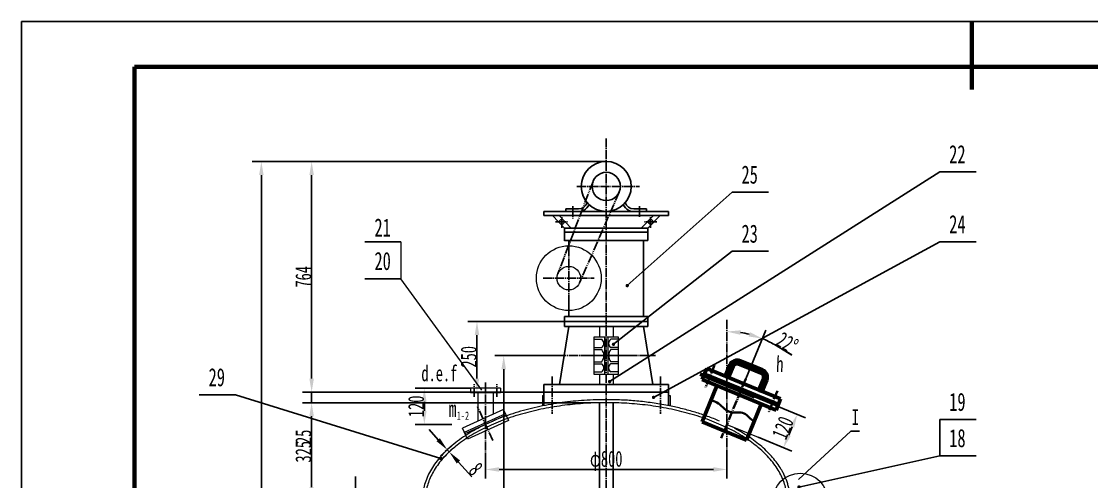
# Model space of a CAD drawing. Header units: millimetres. Extents: x 7751 to 14051, y -2013 to 6897.
# Drawn here: x 7751 to 11298, y 5373 to 6897 of the extents above; entities that cross this region are included whole.
import ezdxf

# ---------------------------------------------------------------- set-up
doc = ezdxf.new("R2010")
doc.units = ezdxf.units.MM
doc.linetypes.add('EB_DASHDOT', pattern=[39, 30, -3, 3, -3])
doc.linetypes.add('EB_DASHDOTDOT', pattern=[45, 30, -3, 3, -3, 3, -3])
doc.layers.get('Defpoints').update_dxf_attribs({"lineweight": 0})
for name, color, linetype, lineweight in [('A 粗实线', 1, 'Continuous', 60), ('B 细实线', 7, 'Continuous', 35), ('CAXAEB0', 7, 'Continuous', 70), ('CAXA中心线层', 1, 'EB_DASHDOT', 25), ('CAXA尺寸线层', 3, 'Continuous', 25), ('CAXA粗实线层', 7, 'Continuous', 70), ('CAXA细实线层', 7, 'Continuous', 25), ('D 短中心线', 3, 'EB_DASHDOT', 35)]:
    doc.layers.add(name, color=color, linetype=linetype, lineweight=lineweight)
doc.styles.add('UserTxtStyle22', font='SimSun.ttf', dxfattribs={"width": 0.667})
doc.styles.add('UserTxtStyle7', font='SimSun.ttf', dxfattribs={"width": 0.667})
doc.styles.add('标准', font='SimSun.ttf', dxfattribs={"width": 0.667})
doc.dimstyles.new('标准', dxfattribs={"dimscale": 15, "dimtxt": 3.5, "dimasz": 3, "dimexe": 2, "dimexo": 0, "dimgap": 0.065, "dimtad": 1, "dimdec": 1, "dimdsep": 46, "dimtxsty": '标准', "dimcen": 0, "dimdle": 4, "dimadec": 4, "dimazin": 2, "dimtfac": 1, "dimtdec": 3, "dimtmove": 0, "dimatfit": 3, "dimfxl": 0, "dimtolj": 1, "dimtzin": 0, "dimarcsym": 0})

# ---------------------------------------------------------------- blocks, each defined once
blk = doc.blocks.new('CAXBLOCK25', base_point=(3000, -4304.9))
at = {"layer": 'CAXAEB0', "color": 0, "linetype": 'Continuous', "lineweight": 25}
for p, q in [((-3150, -4454.9), (-3150, 4455.1)), ((-3150, 4455.1), (3150, 4455.1))]:
    blk.add_line(p, q, dxfattribs=at)
at = {"layer": 'CAXAEB0', "color": 0, "linetype": 'Continuous', "lineweight": 70}
for p, q in [((0, 4455.1), (0, 4230.1)), ((-2775, 4305.1), (3000, 4305.1)), ((-2775, -4304.9), (-2775, 4305.1))]:
    blk.add_line(p, q, dxfattribs=at)
blk = doc.blocks.new('*D135')
at = {"layer": 'CAXA尺寸线层', "color": 0, "linetype": 'Continuous', "lineweight": -2}
for p, q in [((10089.2, 5478.8), (10089.2, 5383.4)), ((9289.2, 5459.5), (9289.2, 5383.4)), ((9334.2, 5413.4), (10044.2, 5413.4))]:
    blk.add_line(p, q, dxfattribs=at)
at = {"layer": 'CAXA尺寸线层', "color": 0, "linetype": 'Continuous'}
for points in [[(9334.2, 5420.9), (9334.2, 5405.9), (9289.2, 5413.4)], [(10044.2, 5420.9), (10044.2, 5405.9), (10089.2, 5413.4)]]:
    blk.add_solid(points, dxfattribs=at)
at = {"layer": 'Defpoints', "color": 0, "linetype": 'Continuous'}
for p in [(10089.2, 5478.8), (9289.2, 5459.5), (10089.2, 5413.4)]:
    blk.add_point(p, dxfattribs=at)
at = {"layer": 'CAXA尺寸线层', "color": 0, "linetype": 'Continuous', "lineweight": 18, "insert": (9689.2, 5441.6), "char_height": 52.5, "attachment_point": 5, "style": '标准'}
blk.add_mtext('\\A1;\\fSimSun;φ800', dxfattribs=at)
blk = doc.blocks.new('*D144')
at = {"layer": 'CAXA尺寸线层', "color": 0, "linetype": 'Continuous'}
for p, q in [((9732, 4542.3), (9843.8, 4654.1)), ((9850.4, 4597.5), (9885.7, 4539.3))]:
    blk.add_line(p, q, dxfattribs=at)
for start, end in [(58.7052, 76.2948), (31.2948, 45)]:
    blk.add_arc((9689.2, 4499.5), 188.6, start, end, dxfattribs=at)
for points in [[(9733, 4675.3), (9734.8, 4690.2), (9689.2, 4688.1)], [(9791.8, 4666.6), (9782.6, 4654.8), (9822.6, 4632.9)]]:
    blk.add_solid(points, dxfattribs=at)
at = {"layer": 'Defpoints', "color": 0, "linetype": 'Continuous'}
for p in [(9689.2, 6510.1), (9738, 4681.7), (9732, 4542.3), (9647.4, 4457.7), (9689.2, 3174.5)]:
    blk.add_point(p, dxfattribs=at)
at = {"layer": 'CAXA尺寸线层', "color": 0, "linetype": 'Continuous', "insert": (9891.3, 4582.5), "char_height": 52.5, "attachment_point": 5, "rotation": 301.2948, "style": '标准'}
blk.add_mtext('\\A1;\\fSimSun;45{%%D}', dxfattribs=at)
blk = doc.blocks.new('*D146')
at = {"layer": 'CAXA尺寸线层', "color": 0, "linetype": 'Continuous', "lineweight": -2}
for p, q in [((9526.3, 5790.4), (9319.6, 5790.4)), ((9349.6, 5745.4), (9349.6, 3494.5)), ((9666.7, 3449.5), (9319.6, 3449.5))]:
    blk.add_line(p, q, dxfattribs=at)
at = {"layer": 'CAXA尺寸线层', "color": 0, "linetype": 'Continuous'}
for points in [[(9342.1, 5745.4), (9357.1, 5745.4), (9349.6, 5790.4)], [(9342.1, 3494.5), (9357.1, 3494.5), (9349.6, 3449.5)]]:
    blk.add_solid(points, dxfattribs=at)
at = {"layer": 'Defpoints', "color": 0, "linetype": 'Continuous'}
for p in [(9526.3, 5790.4), (9349.6, 3449.5), (9666.7, 3449.5)]:
    blk.add_point(p, dxfattribs=at)
at = {"layer": 'CAXA尺寸线层', "color": 0, "linetype": 'Continuous', "lineweight": 18, "insert": (9322.3, 4620), "char_height": 52.5, "attachment_point": 5, "rotation": 90, "style": '标准'}
blk.add_mtext('\\A1;\\fSimSun;2450', dxfattribs=at)
blk = doc.blocks.new('*D148')
at = {"layer": 'CAXA尺寸线层', "color": 0, "linetype": 'Continuous', "lineweight": -2}
for p, q in [((8858.8, 5344.5), (8858.8, 5389.5)), ((9022.6, 5299.5), (8828.8, 5299.5)), ((8858.8, 5299.5), (8858.8, 5219.5)), ((8995.5, 5219.5), (8828.8, 5219.5)), ((8858.8, 5174.5), (8858.8, 5129.5))]:
    blk.add_line(p, q, dxfattribs=at)
at = {"layer": 'CAXA尺寸线层', "color": 0, "linetype": 'Continuous'}
for points in [[(8851.3, 5344.5), (8866.3, 5344.5), (8858.8, 5299.5)], [(8851.3, 5174.5), (8866.3, 5174.5), (8858.8, 5219.5)]]:
    blk.add_solid(points, dxfattribs=at)
at = {"layer": 'Defpoints', "color": 0, "linetype": 'Continuous'}
for p in [(9022.6, 5299.5), (8858.8, 5219.5), (8995.5, 5219.5)]:
    blk.add_point(p, dxfattribs=at)
at = {"layer": 'CAXA尺寸线层', "color": 0, "linetype": 'Continuous', "lineweight": 18, "insert": (8831.6, 5259.5), "char_height": 52.5, "attachment_point": 5, "rotation": 90, "style": '标准'}
blk.add_mtext('\\A1;\\fSimSun;80', dxfattribs=at)
blk = doc.blocks.new('*D152')
at = {"layer": 'CAXA尺寸线层', "color": 0, "linetype": 'Continuous', "lineweight": -2}
for p, q in [((9504.8, 6433.5), (8516.4, 6433.5)), ((8546.4, 2819.5), (8546.4, 6388.5)), ((9134.2, 2774.5), (8516.4, 2774.5))]:
    blk.add_line(p, q, dxfattribs=at)
at = {"layer": 'CAXA尺寸线层', "color": 0, "linetype": 'Continuous'}
for points in [[(8538.9, 6388.5), (8553.9, 6388.5), (8546.4, 6433.5)], [(8538.9, 2819.5), (8553.9, 2819.5), (8546.4, 2774.5)]]:
    blk.add_solid(points, dxfattribs=at)
at = {"layer": 'Defpoints', "color": 0, "linetype": 'Continuous'}
for p in [(8546.4, 6433.5), (9504.8, 6433.5), (9134.2, 2774.5)]:
    blk.add_point(p, dxfattribs=at)
at = {"layer": 'CAXA尺寸线层', "color": 0, "linetype": 'Continuous', "lineweight": 18, "insert": (8519.2, 4604), "char_height": 52.5, "attachment_point": 5, "rotation": 90, "style": '标准'}
blk.add_mtext('\\A1;\\fSimSun;3642', dxfattribs=at)
blk = doc.blocks.new('*D153')
at = {"layer": 'CAXA尺寸线层', "color": 0, "linetype": 'Continuous', "lineweight": -2}
for p, q in [((8713, 5354.5), (8713, 5399.5)), ((9022.6, 5309.5), (8683, 5309.5)), ((9022.6, 5299.5), (8683, 5299.5)), ((8713, 5309.5), (8713, 5299.5)), ((8713, 5254.5), (8713, 5188.7))]:
    blk.add_line(p, q, dxfattribs=at)
at = {"layer": 'CAXA尺寸线层', "color": 0, "linetype": 'Continuous'}
for points in [[(8705.5, 5354.5), (8720.5, 5354.5), (8713, 5309.5)], [(8705.5, 5254.5), (8720.5, 5254.5), (8713, 5299.5)]]:
    blk.add_solid(points, dxfattribs=at)
at = {"layer": 'Defpoints', "color": 0, "linetype": 'Continuous'}
for p in [(8713, 5299.5), (9022.6, 5309.5), (9022.6, 5299.5)]:
    blk.add_point(p, dxfattribs=at)
at = {"layer": 'CAXA尺寸线层', "color": 0, "linetype": 'Continuous', "lineweight": 18, "insert": (8685.8, 5199.1), "char_height": 52.5, "attachment_point": 5, "rotation": 90, "style": '标准'}
blk.add_mtext('\\A1;\\fSimSun;3', dxfattribs=at)
blk = doc.blocks.new('*D154')
at = {"layer": 'CAXA尺寸线层', "color": 0, "linetype": 'Continuous', "lineweight": -2}
for p, q in [((9597.5, 5634.5), (8683, 5634.5)), ((8713, 5589.5), (8713, 5354.5)), ((9022.6, 5309.5), (8683, 5309.5))]:
    blk.add_line(p, q, dxfattribs=at)
at = {"layer": 'CAXA尺寸线层', "color": 0, "linetype": 'Continuous'}
for points in [[(8705.5, 5589.5), (8720.5, 5589.5), (8713, 5634.5)], [(8705.5, 5354.5), (8720.5, 5354.5), (8713, 5309.5)]]:
    blk.add_solid(points, dxfattribs=at)
at = {"layer": 'Defpoints', "color": 0, "linetype": 'Continuous'}
for p in [(9597.5, 5634.5), (8713, 5309.5), (9022.6, 5309.5)]:
    blk.add_point(p, dxfattribs=at)
at = {"layer": 'CAXA尺寸线层', "color": 0, "linetype": 'Continuous', "lineweight": 18, "insert": (8685.8, 5472), "char_height": 52.5, "attachment_point": 5, "rotation": 90, "style": '标准'}
blk.add_mtext('\\A1;\\fSimSun;325', dxfattribs=at)
blk = doc.blocks.new('*D155')
at = {"layer": 'CAXA尺寸线层', "color": 0, "linetype": 'Continuous', "lineweight": -2}
for p, q in [((8713, 5714.5), (8713, 5759.5)), ((9482.6, 5669.5), (8683, 5669.5)), ((8713, 5669.5), (8713, 5634.5)), ((9597.5, 5634.5), (8683, 5634.5)), ((8713, 5589.5), (8713, 5498.4))]:
    blk.add_line(p, q, dxfattribs=at)
at = {"layer": 'CAXA尺寸线层', "color": 0, "linetype": 'Continuous'}
for points in [[(8705.5, 5714.5), (8720.5, 5714.5), (8713, 5669.5)], [(8705.5, 5589.5), (8720.5, 5589.5), (8713, 5634.5)]]:
    blk.add_solid(points, dxfattribs=at)
at = {"layer": 'Defpoints', "color": 0, "linetype": 'Continuous'}
for p in [(9482.6, 5669.5), (8713, 5634.5), (9597.5, 5634.5)]:
    blk.add_point(p, dxfattribs=at)
at = {"layer": 'CAXA尺寸线层', "color": 0, "linetype": 'Continuous', "lineweight": 18, "insert": (8685.8, 5521.5), "char_height": 52.5, "attachment_point": 5, "rotation": 90, "style": '标准'}
blk.add_mtext('\\A1;\\fSimSun;25', dxfattribs=at)
blk = doc.blocks.new('*D156')
at = {"layer": 'CAXA尺寸线层', "color": 0, "linetype": 'Continuous', "lineweight": -2}
for p, q in [((9504.8, 6433.5), (8683, 6433.5)), ((8713, 5714.5), (8713, 6388.5)), ((9482.6, 5669.5), (8683, 5669.5))]:
    blk.add_line(p, q, dxfattribs=at)
at = {"layer": 'CAXA尺寸线层', "color": 0, "linetype": 'Continuous'}
for points in [[(8705.5, 6388.5), (8720.5, 6388.5), (8713, 6433.5)], [(8705.5, 5714.5), (8720.5, 5714.5), (8713, 5669.5)]]:
    blk.add_solid(points, dxfattribs=at)
at = {"layer": 'Defpoints', "color": 0, "linetype": 'Continuous'}
for p in [(8713, 6433.5), (9504.8, 6433.5), (9482.6, 5669.5)]:
    blk.add_point(p, dxfattribs=at)
at = {"layer": 'CAXA尺寸线层', "color": 0, "linetype": 'Continuous', "lineweight": 18, "insert": (8685.8, 6051.5), "char_height": 52.5, "attachment_point": 5, "rotation": 90, "style": '标准'}
blk.add_mtext('\\A1;\\fSimSun;764', dxfattribs=at)
blk = doc.blocks.new('CAXBLOCK89', base_point=(13.6, 3016.3))
at = {"layer": 'CAXAEB0', "linetype": 'Continuous', "lineweight": 25}
blk.add_hatch(color=0, dxfattribs=at).paths.add_polyline_path([(-578.9, 2912.6), (-578.9, 2911.8), (-578.7, 2910.9), (-578.3, 2910.1), (-577.9, 2909.3), (-577.3, 2908.7), (-576.6, 2908.1), (-575.9, 2907.6), (-575, 2907.3), (-574.2, 2907.1), (-573.3, 2907), (-572.4, 2907.1), (-571.6, 2907.3), (-570.8, 2907.6), (-570, 2908.1), (-569.3, 2908.7), (-568.8, 2909.3), (-568.3, 2910.1), (-568, 2910.9), (-567.8, 2911.8), (-567.7, 2912.6), (-567.8, 2913.5), (-568, 2914.4), (-568.3, 2915.2), (-568.8, 2915.9), (-569.3, 2916.6), (-570, 2917.2), (-570.8, 2917.7), (-571.6, 2918), (-572.4, 2918.2), (-573.3, 2918.3), (-574.2, 2918.2), (-575, 2918), (-575.9, 2917.7), (-576.6, 2917.2), (-577.3, 2916.6), (-577.9, 2915.9), (-578.3, 2915.2), (-578.7, 2914.4), (-578.9, 2913.5)], flags=0)
at = {"layer": 'CAXAEB0', "color": 0, "linetype": 'Continuous', "lineweight": 25}
for p, q in [((-573.3, 2912.6), (-106.4, 3016.3)), ((-106.4, 3016.3), (13.6, 3016.3))]:
    blk.add_line(p, q, dxfattribs=at)
at = {"layer": 'CAXAEB0', "color": 0, "linetype": 'Continuous', "lineweight": 25, "insert": (-75.7, 3104.9), "char_height": 60, "attachment_point": 1, "style": 'UserTxtStyle22'}
blk.add_mtext('\\fSimSun|b0|i0|p34;18', dxfattribs=at)
blk = doc.blocks.new('CAXBLOCK90', base_point=(13.6, 3136.3))
at = {"layer": 'CAXAEB0', "color": 0, "linetype": 'Continuous', "lineweight": 25}
for p, q in [((-106.4, 3016.3), (-106.4, 3136.3)), ((-106.4, 3136.3), (13.6, 3136.3))]:
    blk.add_line(p, q, dxfattribs=at)
at = {"layer": 'CAXAEB0', "color": 0, "linetype": 'Continuous', "lineweight": 25, "insert": (-75.7, 3224.9), "char_height": 60, "attachment_point": 1, "style": 'UserTxtStyle22'}
blk.add_mtext('\\fSimSun|b0|i0|p34;19', dxfattribs=at)
blk = doc.blocks.new('CAXBLOCK88', base_point=(-573.3, 2912.6))
at = {"layer": 'CAXAEB0', "color": 0, "linetype": 'Continuous', "lineweight": 70}
for name, p in [('CAXBLOCK90', (13.6, 3136.3)), ('CAXBLOCK89', (13.6, 3016.3))]:
    blk.add_blockref(name, p, dxfattribs=at)
blk = doc.blocks.new('CAXBLOCK96', base_point=(13.6, 3956.8))
at = {"layer": 'CAXAEB0', "linetype": 'Continuous', "lineweight": 25}
blk.add_hatch(color=0, dxfattribs=at).paths.add_polyline_path([(-1206.5, 3261.9), (-1206.4, 3261), (-1206.2, 3260.2), (-1205.9, 3259.4), (-1205.4, 3258.6), (-1204.9, 3257.9), (-1204.2, 3257.4), (-1203.4, 3256.9), (-1202.6, 3256.6), (-1201.8, 3256.4), (-1200.9, 3256.3), (-1200, 3256.4), (-1199.1, 3256.6), (-1198.3, 3256.9), (-1197.6, 3257.4), (-1196.9, 3257.9), (-1196.3, 3258.6), (-1195.9, 3259.4), (-1195.5, 3260.2), (-1195.3, 3261), (-1195.3, 3261.9), (-1195.3, 3262.8), (-1195.5, 3263.7), (-1195.9, 3264.5), (-1196.3, 3265.2), (-1196.9, 3265.9), (-1197.6, 3266.5), (-1198.3, 3266.9), (-1199.1, 3267.3), (-1200, 3267.5), (-1200.9, 3267.5), (-1201.8, 3267.5), (-1202.6, 3267.3), (-1203.4, 3266.9), (-1204.2, 3266.5), (-1204.9, 3265.9), (-1205.4, 3265.2), (-1205.9, 3264.5), (-1206.2, 3263.7), (-1206.4, 3262.8)], flags=0)
at = {"layer": 'CAXAEB0', "color": 0, "linetype": 'Continuous', "lineweight": 25}
for p, q in [((-1200.9, 3261.9), (-106.4, 3956.8)), ((-106.4, 3956.8), (13.6, 3956.8))]:
    blk.add_line(p, q, dxfattribs=at)
at = {"layer": 'CAXAEB0', "color": 0, "linetype": 'Continuous', "lineweight": 25, "insert": (-75.7, 4045.4), "char_height": 60, "attachment_point": 1, "style": 'UserTxtStyle22'}
blk.add_mtext('\\fSimSun|b0|i0|p34;22', dxfattribs=at)
blk = doc.blocks.new('CAXBLOCK95', base_point=(-1200.9, 3261.9))
at = {"layer": 'CAXAEB0', "color": 0, "linetype": 'ByBlock', "lineweight": -2}
blk.add_blockref('CAXBLOCK96', (13.6, 3956.8), dxfattribs=at)
blk = doc.blocks.new('CAXBLOCK98', base_point=(-674.8, 3693.5))
at = {"layer": 'CAXAEB0', "linetype": 'Continuous', "lineweight": 25}
blk.add_hatch(color=0, dxfattribs=at).paths.add_polyline_path([(-1193.7, 3385.7), (-1193.6, 3384.8), (-1193.4, 3384), (-1193.1, 3383.2), (-1192.6, 3382.4), (-1192.1, 3381.7), (-1191.4, 3381.2), (-1190.6, 3380.7), (-1189.8, 3380.4), (-1189, 3380.2), (-1188.1, 3380.1), (-1187.2, 3380.2), (-1186.3, 3380.4), (-1185.5, 3380.7), (-1184.8, 3381.2), (-1184.1, 3381.7), (-1183.5, 3382.4), (-1183.1, 3383.2), (-1182.7, 3384), (-1182.5, 3384.8), (-1182.5, 3385.7), (-1182.5, 3386.6), (-1182.7, 3387.5), (-1183.1, 3388.3), (-1183.5, 3389), (-1184.1, 3389.7), (-1184.8, 3390.3), (-1185.5, 3390.7), (-1186.3, 3391.1), (-1187.2, 3391.3), (-1188.1, 3391.3), (-1189, 3391.3), (-1189.8, 3391.1), (-1190.6, 3390.7), (-1191.4, 3390.3), (-1192.1, 3389.7), (-1192.6, 3389), (-1193.1, 3388.3), (-1193.4, 3387.5), (-1193.6, 3386.6)], flags=0)
at = {"layer": 'CAXAEB0', "color": 0, "linetype": 'Continuous', "lineweight": 25}
for p, q in [((-1188.1, 3385.7), (-794.8, 3693.5)), ((-794.8, 3693.5), (-674.8, 3693.5))]:
    blk.add_line(p, q, dxfattribs=at)
at = {"layer": 'CAXAEB0', "color": 0, "linetype": 'Continuous', "lineweight": 25, "insert": (-764, 3782.1), "char_height": 60, "attachment_point": 1, "style": 'UserTxtStyle22'}
blk.add_mtext('\\fSimSun|b0|i0|p34;23', dxfattribs=at)
blk = doc.blocks.new('CAXBLOCK97', base_point=(-1188.1, 3385.7))
at = {"layer": 'CAXAEB0', "color": 0, "linetype": 'ByBlock', "lineweight": -2}
blk.add_blockref('CAXBLOCK98', (-674.8, 3693.5), dxfattribs=at)
blk = doc.blocks.new('CAXBLOCK100', base_point=(13.6, 3725))
at = {"layer": 'CAXAEB0', "linetype": 'Continuous', "lineweight": 25}
blk.add_hatch(color=0, dxfattribs=at).paths.add_polyline_path([(-1061, 3209.7), (-1060.9, 3208.8), (-1060.7, 3208), (-1060.4, 3207.2), (-1059.9, 3206.4), (-1059.3, 3205.7), (-1058.7, 3205.2), (-1057.9, 3204.7), (-1057.1, 3204.4), (-1056.2, 3204.2), (-1055.4, 3204.1), (-1054.5, 3204.2), (-1053.6, 3204.4), (-1052.8, 3204.7), (-1052.1, 3205.2), (-1051.4, 3205.7), (-1050.8, 3206.4), (-1050.4, 3207.2), (-1050, 3208), (-1049.8, 3208.8), (-1049.7, 3209.7), (-1049.8, 3210.6), (-1050, 3211.5), (-1050.4, 3212.3), (-1050.8, 3213), (-1051.4, 3213.7), (-1052.1, 3214.3), (-1052.8, 3214.7), (-1053.6, 3215.1), (-1054.5, 3215.3), (-1055.4, 3215.3), (-1056.2, 3215.3), (-1057.1, 3215.1), (-1057.9, 3214.7), (-1058.7, 3214.3), (-1059.3, 3213.7), (-1059.9, 3213), (-1060.4, 3212.3), (-1060.7, 3211.5), (-1060.9, 3210.6)], flags=0)
at = {"layer": 'CAXAEB0', "color": 0, "linetype": 'Continuous', "lineweight": 25}
for p, q in [((-1055.4, 3209.7), (-106.4, 3725)), ((-106.4, 3725), (13.6, 3725))]:
    blk.add_line(p, q, dxfattribs=at)
at = {"layer": 'CAXAEB0', "color": 0, "linetype": 'Continuous', "lineweight": 25, "insert": (-75.7, 3813.6), "char_height": 60, "attachment_point": 1, "style": 'UserTxtStyle22'}
blk.add_mtext('\\fSimSun|b0|i0|p34;24', dxfattribs=at)
blk = doc.blocks.new('CAXBLOCK99', base_point=(-1055.4, 3209.7))
at = {"layer": 'CAXAEB0', "color": 0, "linetype": 'ByBlock', "lineweight": -2}
blk.add_blockref('CAXBLOCK100', (13.6, 3725), dxfattribs=at)
blk = doc.blocks.new('CAXBLOCK102', base_point=(-674.8, 3889.1))
at = {"layer": 'CAXAEB0', "linetype": 'Continuous', "lineweight": 25}
blk.add_hatch(color=0, dxfattribs=at).paths.add_polyline_path([(-1148.2, 3579.9), (-1148.1, 3579), (-1147.9, 3578.1), (-1147.6, 3577.3), (-1147.1, 3576.6), (-1146.6, 3575.9), (-1145.9, 3575.3), (-1145.1, 3574.9), (-1144.3, 3574.5), (-1143.5, 3574.3), (-1142.6, 3574.3), (-1141.7, 3574.3), (-1140.8, 3574.5), (-1140, 3574.9), (-1139.3, 3575.3), (-1138.6, 3575.9), (-1138, 3576.6), (-1137.6, 3577.3), (-1137.2, 3578.1), (-1137, 3579), (-1137, 3579.9), (-1137, 3580.8), (-1137.2, 3581.6), (-1137.6, 3582.4), (-1138, 3583.2), (-1138.6, 3583.9), (-1139.3, 3584.4), (-1140, 3584.9), (-1140.8, 3585.2), (-1141.7, 3585.4), (-1142.6, 3585.5), (-1143.5, 3585.4), (-1144.3, 3585.2), (-1145.1, 3584.9), (-1145.9, 3584.4), (-1146.6, 3583.9), (-1147.1, 3583.2), (-1147.6, 3582.4), (-1147.9, 3581.6), (-1148.1, 3580.8)], flags=0)
at = {"layer": 'CAXAEB0', "color": 0, "linetype": 'Continuous', "lineweight": 25}
for p, q in [((-1142.6, 3579.9), (-794.8, 3889.1)), ((-794.8, 3889.1), (-674.8, 3889.1))]:
    blk.add_line(p, q, dxfattribs=at)
at = {"layer": 'CAXAEB0', "color": 0, "linetype": 'Continuous', "lineweight": 25, "insert": (-764, 3977.7), "char_height": 60, "attachment_point": 1, "style": 'UserTxtStyle22'}
blk.add_mtext('\\fSimSun|b0|i0|p34;25', dxfattribs=at)
blk = doc.blocks.new('CAXBLOCK101', base_point=(-1142.6, 3579.9))
at = {"layer": 'CAXAEB0', "color": 0, "linetype": 'ByBlock', "lineweight": -2}
blk.add_blockref('CAXBLOCK102', (-674.8, 3889.1), dxfattribs=at)
blk = doc.blocks.new('CAXBLOCK106')
at = {"layer": 'CAXA尺寸线层', "attachment_point": 1, "style": '标准'}
for s, insert, char_height in [('\\fSimSun|b0|i0|p34;m', (-1743.7, 3221), 54.75), ('\\fSimSun|b0|i0|p34;1-2', (-1717.6, 3184.1), 27.375)]:
    blk.add_mtext(s, dxfattribs=dict(at, insert=insert, char_height=char_height))
blk = doc.blocks.new('*D163')
at = {"layer": 'CAXA尺寸线层', "color": 0, "linetype": 'Continuous', "lineweight": -2}
for p, q in [((9551.4, 5903.5), (9230.9, 5903.5)), ((9260.9, 5858.5), (9260.9, 5714.5)), ((9482.6, 5669.5), (9230.9, 5669.5))]:
    blk.add_line(p, q, dxfattribs=at)
at = {"layer": 'CAXA尺寸线层', "color": 0, "linetype": 'Continuous'}
for points in [[(9253.4, 5858.5), (9268.4, 5858.5), (9260.9, 5903.5)], [(9253.4, 5714.5), (9268.4, 5714.5), (9260.9, 5669.5)]]:
    blk.add_solid(points, dxfattribs=at)
at = {"layer": 'Defpoints', "color": 0, "linetype": 'Continuous'}
for p in [(9551.4, 5903.5), (9260.9, 5669.5), (9482.6, 5669.5)]:
    blk.add_point(p, dxfattribs=at)
at = {"layer": 'CAXA尺寸线层', "color": 0, "linetype": 'Continuous', "lineweight": 18, "insert": (9233.7, 5786.5), "char_height": 52.5, "attachment_point": 5, "rotation": 90, "style": '标准'}
blk.add_mtext('\\A1;\\fSimSun;250', dxfattribs=at)
blk = doc.blocks.new('*D164')
at = {"layer": 'CAXA尺寸线层', "color": 0, "linetype": 'Continuous', "lineweight": -2}
for p, q in [((9666.7, 5634.3), (9666.7, 5161.9)), ((9711.7, 5634.3), (9711.7, 5161.9)), ((9621.7, 5191.9), (9576.7, 5191.9)), ((9666.7, 5191.9), (9711.7, 5191.9)), ((9756.7, 5191.9), (9888.7, 5191.9))]:
    blk.add_line(p, q, dxfattribs=at)
at = {"layer": 'CAXA尺寸线层', "color": 0, "linetype": 'Continuous'}
for points in [[(9621.7, 5199.4), (9621.7, 5184.4), (9666.7, 5191.9)], [(9756.7, 5199.4), (9756.7, 5184.4), (9711.7, 5191.9)]]:
    blk.add_solid(points, dxfattribs=at)
at = {"layer": 'Defpoints', "color": 0, "linetype": 'Continuous'}
for p in [(9666.7, 5634.3), (9711.7, 5634.3), (9711.7, 5191.9)]:
    blk.add_point(p, dxfattribs=at)
at = {"layer": 'CAXA尺寸线层', "color": 0, "linetype": 'Continuous', "lineweight": 18, "insert": (9845.2, 5220.2), "char_height": 52.5, "attachment_point": 5, "style": '标准'}
blk.add_mtext('\\A1;\\fSimSun;φ60', dxfattribs=at)
blk = doc.blocks.new('*CAXBLOCK172117')
at = {"layer": 'CAXAEB0', "color": 0, "linetype": 'Continuous', "lineweight": 25}
for p, q in [((-574.6, 2937.4), (-401.6, 3097.4)), ((-401.6, 3097.4), (-373, 3097.4))]:
    blk.add_line(p, q, dxfattribs=at)
at = {"layer": 'CAXAEB0', "color": 0, "linetype": 'Continuous', "lineweight": 25, "insert": (-398.6, 3170.3), "char_height": 52.5, "attachment_point": 1, "style": '标准'}
blk.add_mtext('\\fSimSun|b0|i0|p34;I', dxfattribs=at)
blk = doc.blocks.new('*D180')
at = {"layer": 'CAXA尺寸线层', "color": 0, "linetype": 'Continuous', "lineweight": -2}
for p, q in [((9132.4, 5511.9), (9102.2, 5545.2)), ((9179.8, 5494.1), (9140.4, 5458.4)), ((9187.2, 5487.8), (9146.9, 5451.2)), ((9162.6, 5478.5), (9169.1, 5471.4)), ((9199.3, 5438), (9244.2, 5388.6))]:
    blk.add_line(p, q, dxfattribs=at)
at = {"layer": 'CAXA尺寸线层', "color": 0, "linetype": 'Continuous'}
for points in [[(9137.9, 5516.9), (9126.8, 5506.8), (9162.6, 5478.5)], [(9204.9, 5443.1), (9193.8, 5433), (9169.1, 5471.4)]]:
    blk.add_solid(points, dxfattribs=at)
at = {"layer": 'Defpoints', "color": 0, "linetype": 'Continuous'}
for p in [(9169.1, 5471.4), (9179.8, 5494.1), (9187.2, 5487.8)]:
    blk.add_point(p, dxfattribs=at)
at = {"layer": 'CAXA尺寸线层', "color": 0, "linetype": 'Continuous', "lineweight": 18, "insert": (9257, 5414.9), "char_height": 52.5, "attachment_point": 5, "rotation": 312.2014, "style": '标准'}
blk.add_mtext('\\A1;\\fSimSun;8', dxfattribs=at)
blk = doc.blocks.new('CAXBLOCK187', base_point=(-2560.6, 3217.8))
at = {"layer": 'CAXAEB0', "linetype": 'Continuous', "lineweight": 25}
blk.add_hatch(color=0, dxfattribs=at).paths.add_polyline_path([(-1766.2, 3007.5), (-1766.1, 3006.6), (-1765.9, 3005.8), (-1765.5, 3005), (-1765.1, 3004.2), (-1764.5, 3003.5), (-1763.8, 3003), (-1763.1, 3002.5), (-1762.3, 3002.2), (-1761.4, 3002), (-1760.5, 3001.9), (-1759.7, 3002), (-1758.8, 3002.2), (-1758, 3002.5), (-1757.2, 3003), (-1756.6, 3003.5), (-1756, 3004.2), (-1755.5, 3005), (-1755.2, 3005.8), (-1755, 3006.6), (-1754.9, 3007.5), (-1755, 3008.4), (-1755.2, 3009.3), (-1755.5, 3010.1), (-1756, 3010.8), (-1756.6, 3011.5), (-1757.2, 3012.1), (-1758, 3012.5), (-1758.8, 3012.9), (-1759.7, 3013.1), (-1760.5, 3013.1), (-1761.4, 3013.1), (-1762.3, 3012.9), (-1763.1, 3012.5), (-1763.8, 3012.1), (-1764.5, 3011.5), (-1765.1, 3010.8), (-1765.5, 3010.1), (-1765.9, 3009.3), (-1766.1, 3008.4)], flags=0)
at = {"layer": 'CAXAEB0', "color": 0, "linetype": 'Continuous', "lineweight": 25}
for p, q in [((-2440.6, 3217.8), (-2560.6, 3217.8)), ((-1760.5, 3007.5), (-2440.6, 3217.8))]:
    blk.add_line(p, q, dxfattribs=at)
at = {"layer": 'CAXAEB0', "color": 0, "linetype": 'Continuous', "lineweight": 25, "insert": (-2529.8, 3306.5), "char_height": 60, "attachment_point": 1, "style": 'UserTxtStyle22'}
blk.add_mtext('\\fSimSun|b0|i0|p34;29', dxfattribs=at)
blk = doc.blocks.new('CAXBLOCK186', base_point=(-1760.5, 3007.5))
at = {"layer": 'CAXAEB0', "color": 0, "linetype": 'ByBlock', "lineweight": -2}
blk.add_blockref('CAXBLOCK187', (-2560.6, 3217.8), dxfattribs=at)
blk = doc.blocks.new('*D190')
at = {"layer": 'CAXA尺寸线层', "color": 0, "linetype": 'Continuous', "lineweight": -2}
for p, q in [((10181.1, 5654.4), (10350.1, 5584.9)), ((10305.3, 5554.7), (10293.9, 5527)), ((10192.2, 5520.1), (10304.5, 5474))]:
    blk.add_line(p, q, dxfattribs=at)
at = {"layer": 'CAXA尺寸线层', "color": 0, "linetype": 'Continuous'}
for points in [[(10298.3, 5557.6), (10312.2, 5551.9), (10322.4, 5596.3)], [(10286.9, 5529.8), (10300.8, 5524.1), (10276.8, 5485.4)]]:
    blk.add_solid(points, dxfattribs=at)
at = {"layer": 'Defpoints', "color": 0, "linetype": 'Continuous'}
for p in [(10181.1, 5654.4), (10192.2, 5520.1), (10276.8, 5485.4)]:
    blk.add_point(p, dxfattribs=at)
at = {"layer": 'CAXA尺寸线层', "color": 0, "linetype": 'Continuous', "lineweight": 18, "insert": (10274.4, 5551.2), "char_height": 52.5, "attachment_point": 5, "rotation": 67.6488, "style": '标准'}
blk.add_mtext('\\A1;\\fSimSun;120', dxfattribs=at)
blk = doc.blocks.new('*D191')
at = {"layer": 'CAXA尺寸线层', "color": 0, "linetype": 'Continuous', "lineweight": -2}
for p, q in [((9239.2, 5682.5), (9056.5, 5682.5)), ((9086.5, 5637.5), (9086.5, 5607.5)), ((9177.9, 5562.5), (9056.5, 5562.5))]:
    blk.add_line(p, q, dxfattribs=at)
at = {"layer": 'CAXA尺寸线层', "color": 0, "linetype": 'Continuous'}
for points in [[(9079, 5637.5), (9094, 5637.5), (9086.5, 5682.5)], [(9079, 5607.5), (9094, 5607.5), (9086.5, 5562.5)]]:
    blk.add_solid(points, dxfattribs=at)
at = {"layer": 'Defpoints', "color": 0, "linetype": 'Continuous'}
for p in [(9239.2, 5682.5), (9086.5, 5562.5), (9177.9, 5562.5)]:
    blk.add_point(p, dxfattribs=at)
at = {"layer": 'CAXA尺寸线层', "color": 0, "linetype": 'Continuous', "lineweight": 18, "insert": (9059.3, 5622.5), "char_height": 52.5, "attachment_point": 5, "rotation": 90, "style": '标准'}
blk.add_mtext('\\A1;\\fSimSun;120', dxfattribs=at)
blk = doc.blocks.new('*D192')
at = {"layer": 'CAXA尺寸线层', "color": 0, "linetype": 'Continuous'}
for p, q in [((10151.4, 5713.6), (10217.6, 5874.7)), ((10246.5, 5826.8), (10304.3, 5792.4))]:
    blk.add_line(p, q, dxfattribs=at)
for start, end in [(76.0367, 81.612), (59.2608, 67.6488)]:
    blk.add_arc((10089.2, 5562.4), 307.7, start, end, dxfattribs=at)
for points in [[(10133.6, 5859.3), (10134.7, 5874.2), (10089.2, 5870.1)], [(10165.8, 5868.1), (10161.1, 5853.8), (10206.2, 5846.9)]]:
    blk.add_solid(points, dxfattribs=at)
at = {"layer": 'Defpoints', "color": 0, "linetype": 'Continuous'}
for p in [(10089.2, 5891.4), (10129.1, 5867.5), (10151.4, 5713.6), (10070.6, 5517.1), (10089.2, 5478.7)]:
    blk.add_point(p, dxfattribs=at)
at = {"layer": 'CAXA尺寸线层', "color": 0, "linetype": 'Continuous', "insert": (10289.3, 5833), "char_height": 52.5, "attachment_point": 5, "rotation": 329.2608, "style": '标准'}
blk.add_mtext('\\A1;22°', dxfattribs=at)
blk = doc.blocks.new('*D193')
at = {"layer": 'CAXA尺寸线层', "color": 0, "linetype": 'Continuous'}
for p, q in [((10151.4, 5713.6), (10217.6, 5874.8)), ((10246.5, 5826.9), (10304.3, 5792.5))]:
    blk.add_line(p, q, dxfattribs=at)
for start, end in [(76.0367, 81.612), (59.2608, 67.6488)]:
    blk.add_arc((10089.2, 5562.5), 307.7, start, end, dxfattribs=at)
for points in [[(10133.6, 5859.3), (10134.7, 5874.3), (10089.2, 5870.1)], [(10165.8, 5868.2), (10161.1, 5853.9), (10206.2, 5847)]]:
    blk.add_solid(points, dxfattribs=at)
at = {"layer": 'Defpoints', "color": 0, "linetype": 'Continuous'}
for p in [(10089.2, 5891.5), (10129.1, 5867.5), (10151.4, 5713.6), (10070.6, 5517.2), (10089.2, 5478.8)]:
    blk.add_point(p, dxfattribs=at)
at = {"layer": 'CAXA尺寸线层', "color": 0, "linetype": 'Continuous', "insert": (10289.3, 5833.1), "char_height": 52.5, "attachment_point": 5, "rotation": 329.2608, "style": '标准'}
blk.add_mtext('\\A1;22°', dxfattribs=at)

msp = doc.modelspace()

# ---------------------------------------------------------------- linework, layer by layer
at = {"layer": 'A 粗实线'}
for p, q in [((10022.18, 5747.79), (10006.96, 5710.8)), ((10022.18, 5747.79), (10144.72, 5697.4)), ((10098.89, 5759.5), (10083.68, 5722.5)), ((10109.99, 5754.93), (10094.78, 5717.94)), ((10128.26, 5762.56), (10165.26, 5747.35)), ((10132.82, 5773.66), (10169.82, 5758.44)), ((10202.25, 5732.13), (10165.26, 5747.35)), ((10206.81, 5743.23), (10169.82, 5758.44)), ((10181.11, 5654.43), (10000.34, 5728.76)), ((10006.96, 5710.8), (10129.51, 5660.41)), ((10014.57, 5729.29), (10137.11, 5678.91)), ((10209.87, 5713.86), (10194.66, 5676.87)), ((10055.98, 5690.64), (10006.94, 5571.36)), ((10259.66, 5628.52), (10137.11, 5678.91)), ((10267.27, 5647.02), (10144.72, 5697.4)), ((10220.97, 5709.3), (10205.76, 5672.3)), ((10252.05, 5610.02), (10129.51, 5660.41)), ((10267.27, 5647.02), (10252.05, 5610.02)), ((10203.04, 5630.18), (10153.99, 5510.9)), ((10006.94, 5571.36), (10153.99, 5510.9))]:
    msp.add_line(p, q, dxfattribs=at)
for centre, radius, start, end in [((10122.94, 5749.61), 26, 67.64875, 157.64875), ((10122.94, 5749.61), 14, 67.64875, 157.64875), ((10196.93, 5719.19), 14, 337.64875, 67.64875), ((10196.93, 5719.19), 26, 337.64875, 67.64875)]:
    msp.add_arc(centre, radius, start, end, dxfattribs=at)
at = {"layer": 'B 细实线'}
msp.add_open_spline([(10035.83, 5641.63), (10042.79, 5640.51), (10066.23, 5633.84), (10092.31, 5592.63), (10148.46, 5610.84), (10167.13, 5577.71), (10179.49, 5573.53), (10179.71, 5573.46)], degree=3, knots=[23.3847351, 23.3847351, 23.3847351, 23.3847351, 44.422668, 97.599737, 145.7618928, 187.0815035, 187.8276599, 187.8276599, 187.8276599, 187.8276599], dxfattribs=at)
at = {"layer": 'CAXAEB0', "linetype": 'EB_DASHDOTDOT', "lineweight": 25}
for p, q in [((9645.53, 6367.46), (9528.66, 6060.9)), ((9732.1, 6332.12), (9600.99, 6031.37))]:
    msp.add_line(p, q, dxfattribs=at)
at = {"layer": 'CAXAEB0', "linetype": 'Continuous', "lineweight": 18}
for p, q in [((9573.32, 6212.96), (9532.82, 6254.31)), ((9805.13, 6212.96), (9845.63, 6254.31)), ((9648.5, 5851.54), (9648.5, 5729.35)), ((9729.96, 5851.54), (9648.5, 5851.54)), ((9666.74, 5886.41), (9666.74, 5851.54)), ((9683.79, 5851.54), (9683.79, 5729.35)), ((9694.65, 5851.54), (9694.65, 5729.35)), ((9711.74, 5886.41), (9711.74, 5851.54)), ((9729.96, 5729.35), (9729.96, 5851.54)), ((9648.5, 5844.68), (9674.26, 5844.68)), ((9648.5, 5817.1), (9674.26, 5817.1)), ((9729.96, 5844.68), (9704.19, 5844.68)), ((9729.96, 5817.1), (9704.19, 5817.1)), ((9648.5, 5810.81), (9674.26, 5810.81)), ((9729.96, 5810.81), (9704.19, 5810.81)), ((9648.5, 5770.08), (9674.26, 5770.08)), ((9648.5, 5763.78), (9674.26, 5763.78)), ((9729.96, 5770.08), (9704.19, 5770.08)), ((9729.96, 5763.78), (9704.19, 5763.78)), ((9648.5, 5736.2), (9674.26, 5736.2)), ((9648.5, 5729.35), (9729.96, 5729.35)), ((9666.74, 5729.35), (9666.74, 5694.47)), ((9729.96, 5736.2), (9704.19, 5736.2)), ((9711.74, 5729.35), (9711.74, 5694.47)), ((9239.24, 5682.46), (9239.24, 5667.46)), ((9339.24, 5682.46), (9239.24, 5682.46)), ((9339.24, 5682.46), (9339.24, 5667.46)), ((9339.24, 5667.46), (9239.24, 5667.46)), ((9264.24, 5667.46), (9264.24, 5573.06)), ((9314.24, 5667.46), (9314.24, 5595.81)), ((9477.61, 5658.53), (9477.61, 5623.59)), ((9477.61, 5658.53), (9482.61, 5658.53)), ((9666.74, 5644.54), (9666.74, 5644.31)), ((9895.84, 5658.53), (9900.84, 5658.53)), ((9900.84, 5658.53), (9900.84, 5623.84)), ((9349.22, 5611.73), (9212.69, 5549.61)), ((9366.34, 5574.11), (9349.22, 5611.73)), ((9689.24, 5634.54), (9597.5, 5634.54)), ((9666.74, 5634.31), (9666.74, 4534.54)), ((9711.74, 5634.31), (9711.74, 4534.54)), ((9355.43, 5598.07), (9218.9, 5535.95)), ((9357.5, 5593.52), (9220.97, 5531.4)), ((9365.78, 5575.32), (9229.25, 5513.2)), ((9229.25, 5513.2), (9212.69, 5549.61)), ((10089.24, 5562.46), (10192.2, 5520.12)), ((9179.76, 5494.08), (9156.02, 5472.55)), ((9187.18, 5487.77), (9163.44, 5466.24))]:
    msp.add_line(p, q, dxfattribs=at)
at = {"layer": 'CAXAEB0', "color": 0, "linetype": 'Continuous', "lineweight": 25}
for p, q in [((8888.78, 6167.02), (9008.78, 6167.02)), ((8888.78, 6045.23), (9008.78, 6045.23))]:
    msp.add_line(p, q, dxfattribs=at)
at = {"layer": 'CAXAEB0', "linetype": 'Continuous', "lineweight": 18}
for centre, radius in [((9542, 6233.63), 7.83), ((9836.45, 6233.63), 7.83), ((9565.18, 6046.99), 107.32), ((9565.18, 6046.99), 39.07), ((10332.44, 5309.53), 91.41)]:
    msp.add_circle(centre, radius, dxfattribs=at)
for centre, radius, start, end in [((9664.74, 5830.89), 16.75, 304.61165, 55.38835), ((9713.71, 5830.89), 16.75, 124.61165, 235.38835), ((9649.23, 5790.44), 32.27, 320.86883, 39.13117), ((9729.22, 5790.44), 32.27, 140.86883, 219.13117), ((9664.74, 5749.99), 16.75, 304.61165, 55.38835), ((9713.71, 5749.99), 16.75, 124.61165, 235.38835)]:
    msp.add_arc(centre, radius, start, end, dxfattribs=at)
for points, weights, knots in [([(10064.24, 5573.76), (9898.88, 5644.54), (9689.24, 5644.54), (9079.24, 5644.54), (9079.24, 5309.54)], [0.85680701781, 0.875381873686, 1, 0.707106781187, 1], [0, 0, 0, 340.8950027, 340.8950027, 1142.1093812, 1142.1093812, 1142.1093812]), ([(10288.6, 5324.54), (10262.15, 5634.54), (9689.24, 5634.54), (9116.32, 5634.54), (9089.88, 5324.54)], [0.981666263789, 0.716580050484, 1, 0.716580050484, 0.981666263789], [0, 0, 0, 727.59594, 727.59594, 1455.1918799, 1455.1918799, 1455.1918799])]:
    msp.add_rational_spline(points, weights, degree=2, knots=knots, dxfattribs=at)
msp.add_rational_spline([(10299.24, 5309.54), (10299.24, 5451.17), (10114.24, 5549.85)], [1, 0.850975678911, 0.853598762743], degree=2, dxfattribs=at)
at = {"layer": 'CAXA中心线层', "linetype": 'EB_DASHDOT', "lineweight": 25}
for p, q in [((9689.24, 6510.06), (9689.24, 3174.54)), ((9542, 6213.27), (9542, 6254)), ((9836.45, 6213.27), (9836.45, 6254)), ((9521.63, 6233.63), (9562.36, 6233.63)), ((9856.82, 6233.63), (9816.09, 6233.63)), ((9565.18, 5962.49), (9565.18, 6131.48)), ((9480.68, 6046.99), (9649.67, 6046.99)), ((10089.24, 5908.64), (10089.24, 5478.77)), ((9526.28, 5790.44), (9852.17, 5790.44)), ((9776.59, 5790.46), (9615.17, 5790.46)), ((9509.8, 5721.83), (9509.8, 5597.49)), ((9868.67, 5721.83), (9868.67, 5597.49)), ((9251.51, 5654.44), (9251.51, 5695.73)), ((9289.24, 5701.01), (9289.24, 5459.51)), ((9326.96, 5654.44), (9326.96, 5695.73)), ((9313.57, 5508.97), (9262.39, 5621.47))]:
    msp.add_line(p, q, dxfattribs=at)
at = {"layer": 'CAXA中心线层', "color": 7, "linetype": 'Continuous', "lineweight": 25}
for p, q in [((9565.18, 6129.69), (9565.18, 6171.61)), ((9813.28, 5920.51), (9813.28, 6171.61)), ((9565.18, 5950.33), (9565.18, 5964.29)), ((9565.18, 5920.51), (9565.18, 5950.33))]:
    msp.add_line(p, q, dxfattribs=at)
at = {"layer": 'CAXA粗实线层', "linetype": 'Continuous', "lineweight": 18}
for p in [(9008.78, 6167.02), (9276.5, 5676.04)]:
    msp.add_line(p, (9008.78, 6045.23), dxfattribs=at)
at = {"layer": 'CAXA细实线层', "linetype": 'Continuous', "lineweight": 25}
for p, q in [((9504.76, 6433.51), (9689.23, 6433.51)), ((9625.36, 6280.19), (9632.86, 6290.29)), ((9753.09, 6280.19), (9745.6, 6290.29)), ((9482.61, 6268.09), (9895.84, 6268.09)), ((9482.61, 6268.09), (9482.61, 6254.31)), ((9482.61, 6254.31), (9895.84, 6254.31)), ((9551.39, 6212.96), (9510.89, 6254.31)), ((9555.53, 6276.68), (9597.83, 6276.68)), ((9555.53, 6276.68), (9555.53, 6268.09)), ((9822.92, 6276.68), (9780.62, 6276.68)), ((9822.92, 6276.68), (9822.92, 6268.09)), ((9827.06, 6212.96), (9867.56, 6254.31)), ((9895.84, 6268.09), (9895.84, 6254.31)), ((9551.39, 6212.96), (9551.39, 6170.45)), ((9551.39, 6212.96), (9827.06, 6212.96)), ((9827.06, 6212.96), (9827.06, 6171.61)), ((9551.39, 6199.18), (9827.06, 6199.18)), ((9551.39, 6171.61), (9827.06, 6171.61)), ((9551.39, 5920.51), (9827.06, 5920.51)), ((9551.39, 5920.51), (9551.39, 5886.41)), ((9551.39, 5903.46), (9827.06, 5903.46)), ((9827.06, 5920.51), (9827.06, 5886.41)), ((9565.18, 5886.41), (9534.55, 5694.47)), ((9551.39, 5886.41), (9827.06, 5886.41)), ((9551.39, 5886.41), (9827.06, 5886.41)), ((9813.28, 5886.41), (9843.9, 5694.47)), ((9482.61, 5694.47), (9895.84, 5694.47)), ((9482.61, 5694.47), (9482.61, 5624.81)), ((9895.84, 5694.47), (9895.84, 5624.6)), ((9482.61, 5669.54), (9895.84, 5669.54))]:
    msp.add_line(p, q, dxfattribs=at)
at = {"layer": 'CAXA细实线层', "color": 1, "linetype": 'EB_DASHDOT', "lineweight": 25}
for p, q in [((9591.97, 6350.8), (9799.45, 6350.8)), ((9578.96, 6285.63), (9578.96, 6245.17)), ((9799.49, 6285.7), (9799.49, 6247.31))]:
    msp.add_line(p, q, dxfattribs=at)
at = {"layer": 'CAXA细实线层', "linetype": 'Continuous', "lineweight": 25}
for radius in [82.7, 46.77]:
    msp.add_circle((9689.23, 6350.8), radius, dxfattribs=at)
for centre, start, end in [((9597.83, 6306.63), 270, 341.64839), ((9601.31, 6298.04), 270, 323.42259), ((9780.62, 6306.63), 198.35161, 270), ((9777.14, 6298.04), 216.57741, 270)]:
    msp.add_arc(centre, 29.95, start, end, dxfattribs=at)
at = {"layer": 'D 短中心线'}
for p, q in [((10048.39, 5758.97), (10018.39, 5685.99)), ((10104.44, 5757.21), (10086.83, 5714.38)), ((10130.54, 5768.11), (10167.54, 5752.9)), ((10204.53, 5737.68), (10167.54, 5752.9)), ((10151.39, 5713.63), (10070.62, 5517.2)), ((10215.42, 5711.58), (10197.81, 5668.74)), ((10256.49, 5673.4), (10226.49, 5600.43))]:
    msp.add_line(p, q, dxfattribs=at)
for centre, start, end in [((10122.94, 5749.61), 67.64875, 157.64875), ((10196.93, 5719.19), 337.64875, 67.64875)]:
    msp.add_arc(centre, 20, start, end, dxfattribs=at)

# ---------------------------------------------------------------- block references
at = {"layer": 'CAXAEB0', "linetype": 'Continuous', "lineweight": 70}
msp.add_blockref('CAXBLOCK25', (13901.29, -1862.53), dxfattribs=at)
at = {"layer": 'CAXAEB0', "linetype": 'Continuous', "lineweight": 18}
for name, p in [('CAXBLOCK95', (9700.42, 5704.33)), ('CAXBLOCK101', (9758.72, 6022.29)), ('CAXBLOCK99', (9845.94, 5652.12)), ('CAXBLOCK97', (9713.23, 5828.12)), ('CAXBLOCK186', (9140.77, 5449.93)), ('CAXBLOCK88', (10328, 5355.05))]:
    msp.add_blockref(name, p, dxfattribs=at)
at = {"layer": 'CAXA尺寸线层', "linetype": 'Continuous', "lineweight": 25}
msp.add_blockref('CAXBLOCK106', (10911.54, 2421.03), dxfattribs=at)
at = {"layer": 'CAXA尺寸线层', "linetype": 'Continuous', "lineweight": 18}
msp.add_blockref('*CAXBLOCK172117', (10901.31, 2442.41), dxfattribs=at)

# ---------------------------------------------------------------- texts
at = {"layer": 'CAXAEB0', "color": 0, "linetype": 'Continuous', "lineweight": 25, "char_height": 60, "attachment_point": 1, "style": 'UserTxtStyle7'}
for s, insert in [('\\fSimSun|b0|i0|p34;21', (8921.07, 6244.79)), ('20', (8921.07, 6133.87))]:
    msp.add_mtext(s, dxfattribs=dict(at, insert=insert))
at = {"layer": 'CAXA尺寸线层', "linetype": 'Continuous', "lineweight": 25, "insert": (10253.82, 5789.08), "char_height": 52.5, "attachment_point": 1, "rotation": 357.57999, "style": '标准'}
msp.add_mtext('h', dxfattribs=at)
at = {"layer": 'CAXA尺寸线层', "linetype": 'Continuous', "lineweight": 25, "insert": (9076.6, 5758.02), "char_height": 52.5, "attachment_point": 1, "style": '标准'}
msp.add_mtext('d.e.f', dxfattribs=at)

# ---------------------------------------------------------------- dimensions: what is measured, and where the dimension line sits
at = {"layer": 'CAXA尺寸线层', "linetype": 'Continuous', "lineweight": 18}
dim = msp.add_angular_dim_2l(base=(9738.04, 4681.69), line1=((9689.24, 6510.06), (9689.24, 3174.54)), line2=((9732.01, 4542.32), (9647.35, 4457.66)), text='\\fSimSun;45{%%D}', dimstyle='标准', override={"dimadec": 1}, dxfattribs=at)
dim.commit()
dim.dimension.update_dxf_attribs({"geometry": '*D144', "text_midpoint": (9891.32, 4582.54)})
for base, p1, p2, angle, text, picture, middle in [((8546.43, 6433.51), (9134.24, 2774.54), (9504.76, 6433.51), 270, '\\fSimSun;3642', '*D152', (8519.21, 4604.02)), ((8712.99, 6433.51), (9482.61, 5669.54), (9504.76, 6433.51), 90, '\\fSimSun;764', '*D156', (8685.76, 6051.52)), ((9260.93, 5669.54), (9551.39, 5903.46), (9482.61, 5669.54), 90, '\\fSimSun;250', '*D163', (9233.7, 5786.5)), ((9349.57, 3449.54), (9526.28, 5790.44), (9666.74, 3449.54), 90, '\\fSimSun;2450', '*D146', (9322.35, 4619.99)), ((8712.99, 5634.54), (9482.61, 5669.54), (9597.5, 5634.54), 90, '\\fSimSun;25', '*D155', (8685.76, 5521.49)), ((9086.49, 5562.46), (9239.24, 5682.46), (9177.9, 5562.46), 90, '\\fSimSun;120', '*D191', (9059.26, 5622.46)), ((10276.75, 5485.36), (10181.11, 5654.43), (10192.2, 5520.12), 67.64875, '\\fSimSun;120', '*D190', (10274.39, 5551.21)), ((8712.99, 5309.54), (9597.5, 5634.54), (9022.65, 5309.54), 270, '\\fSimSun;325', '*D154', (8685.76, 5472.04)), ((9169.1, 5471.38), (9179.76, 5494.08), (9187.18, 5487.77), 312.20143, '\\fSimSun;8', '*D180', (9257.04, 5414.92)), ((8712.99, 5299.54), (9022.65, 5309.54), (9022.65, 5299.54), 270, '\\fSimSun;3', '*D153', (8685.76, 5199.13)), ((8858.85, 5219.54), (9022.65, 5299.54), (8995.55, 5219.54), 270, '\\fSimSun;80', '*D148', (8831.62, 5259.54))]:
    dim = msp.add_linear_dim(base=base, p1=p1, p2=p2, angle=angle, text=text, dimstyle='标准', dxfattribs=at)
    dim.commit()
    dim.dimension.update_dxf_attribs({"geometry": picture, "text_midpoint": middle})
for base, line1, line2, picture, middle in [((10129.13, 5867.52), ((10089.24, 5478.77), (10089.24, 5891.45)), ((10151.39, 5713.63), (10070.62, 5517.2)), '*D193', (10289.33, 5833.09)), ((10129.13, 5867.46), ((10089.24, 5478.71), (10089.24, 5891.39)), ((10151.39, 5713.57), (10070.62, 5517.14)), '*D192', (10289.33, 5833.03))]:
    dim = msp.add_angular_dim_2l(base=base, line1=line1, line2=line2, dimstyle='标准', override={"dimdec": 0, "dimadec": 0}, dxfattribs=at)
    dim.commit()
    dim.dimension.update_dxf_attribs({"geometry": picture, "text_midpoint": middle})
for base, p1, p2, text, picture, middle in [((9711.74, 5191.95), (9666.74, 5634.31), (9711.74, 5634.31), '\\fSimSun;φ60', '*D164', (9845.22, 5220.2)), ((10089.24, 5413.39), (9289.24, 5459.51), (10089.24, 5478.77), '\\fSimSun;φ800', '*D135', (9689.24, 5441.63))]:
    dim = msp.add_linear_dim(base=base, p1=p1, p2=p2, text=text, dimstyle='标准', dxfattribs=at)
    dim.commit()
    dim.dimension.update_dxf_attribs({"geometry": picture, "text_midpoint": middle})

doc.saveas('drawing.dxf')
